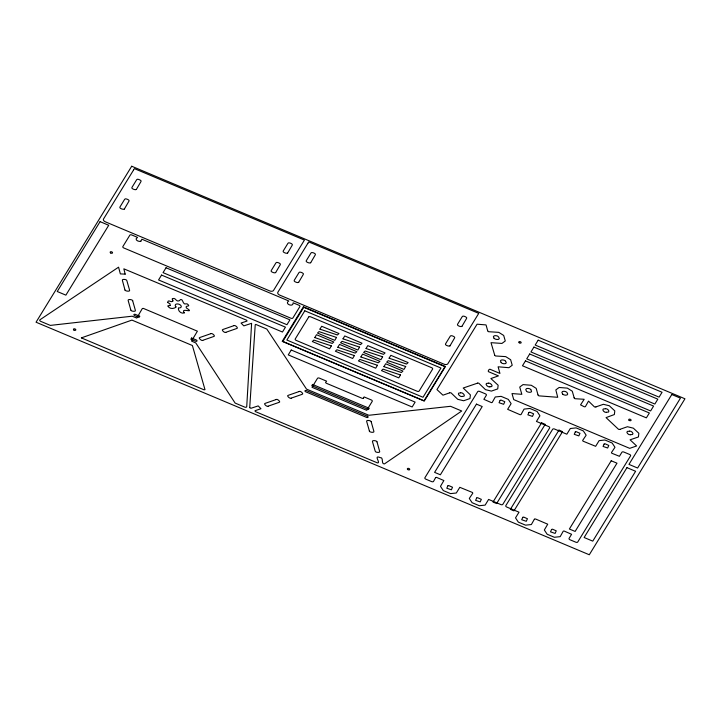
<?xml version="1.0" encoding="UTF-8"?>
<svg xmlns="http://www.w3.org/2000/svg" width="721" height="721" viewBox="0 0 721 721"><rect width="100%" height="100%" fill="white"/><g stroke="black" fill="none" stroke-linecap="round" stroke-linejoin="round"><path stroke-width="1.08" d="M487.621 330.84L488.514 331.705L498.779 332.363L503.691 335.454L505.277 340.988L501.951 343.43L491.01 342.673L494.66 355.002M530.872 389.538C529.818 387.961 523.464 387.501 526.609 391.449C528.277 392.648 533.666 393.071 530.764 389.7M132.736 300.738C132.385 299.278 127.302 299.035 128.149 300.486L130.843 310.048M130.789 310.12C131.105 311.553 136.188 311.787 135.377 310.372L132.682 300.801M371.243 421.695C370.918 420.253 365.763 419.946 366.656 421.434L369.395 430.969M369.296 431.077C369.612 432.51 374.776 432.861 373.884 431.329L371.18 421.767M377.038 441.82C376.659 440.36 371.621 440.152 372.451 441.567L375.19 451.103C375.01 452.671 380.571 452.887 379.679 451.454L376.984 441.883M494.57 355.102L495.462 355.967L505.727 356.625L510.639 359.725L512.225 365.259L508.9 367.701L498.112 366.8L499.941 373.433L490.767 369.576C489.343 367.89 486.783 372.099 489.271 372.009L498.445 375.875L490.902 378.552L498.148 385.239L497.724 388.898L491.389 391.106L485.476 389.646L478.771 383.166L477.464 383.013M501.068 362.492C501.861 364.222 508.512 364.556 505.574 361.248M505.619 361.176C504.79 359.437 498.202 359.13 501.149 362.402M537.965 394.982L538.848 395.856L557.73 397.289L555.819 389.917L559.135 387.474L567.373 388.123L572.285 391.224L574.15 397.749M574.051 397.848L574.943 398.713L584.181 399.29L580.549 404.869L584.325 406.806L585.371 406.689L588.507 401.11L594.51 406.941L595.879 407.023M167.605 302.369C168.173 298.701 171.31 303.361 172.932 300.963M202.772 340.483C201.754 341.177 197.698 337.653 199.879 337.491L210.793 333.697M210.829 333.571C212.145 332.769 215.894 336.365 213.786 336.482L202.871 340.285M225.88 332.399C224.492 333.201 220.905 329.587 222.924 329.479L233.838 325.685M233.883 325.559C235.244 324.774 238.759 328.334 236.83 328.479L225.925 332.273M268.167 406.274C266.806 407.104 263.084 403.445 265.211 403.354L276.125 399.56M276.17 399.434C277.504 398.641 281.082 402.219 279.117 402.345L268.203 406.148M291.194 398.244C289.824 399.01 286.192 395.441 288.238 395.333L299.152 391.53M299.197 391.404C300.549 390.62 304.118 394.171 302.144 394.324L291.23 398.118M449.652 392.738L451.022 392.828L457.727 399.308L463.639 400.759L469.975 398.551L470.398 394.892L463.206 388.024L477.356 383.212M460.656 392.738C462.765 392.116 467.073 396.974 462.116 396.433M462.071 396.559C459.962 397.109 455.663 392.386 460.611 392.864M488.405 383.085C490.523 382.481 494.75 387.303 489.865 386.78M489.82 386.907C487.63 387.528 483.43 382.698 488.36 383.212M605.388 408.663C607.614 408.077 611.516 412.89 606.415 412.25M606.37 412.376C604.135 412.953 600.196 408.176 605.343 408.789M619.934 429.446L618.564 429.355L606.055 417.612L614.373 414.539L614.797 410.871L609.308 405.752L603.387 404.301L595.925 406.896M629.442 431.086C631.65 430.482 635.616 435.331 630.469 434.673M630.424 434.799C628.153 435.358 624.287 430.608 629.397 431.212M170.102 305.407L167.993 305.965M487.675 330.768L486.044 324.91L477.068 324.198L436.962 389.592L442.946 395.18L449.607 392.864M538.01 394.919L536.19 388.358L531.278 385.266L523.049 384.608L519.724 387.051L521.842 394.315L512 393.567L513.731 399.605L629.712 448.354L636.625 445.957L630.091 439.819L638.436 436.953L638.851 433.294L633.362 428.175L627.45 426.715L619.979 429.319M176.158 307.047C173.851 309.048 169.399 309.147 167.948 306.074M172.274 298.972C175.564 296.646 175.753 302.018 178.889 300.927C182.638 296.673 182.422 302.721 184.324 303.775C185.216 304.226 186.379 303.577 187.298 303.947C191.633 307.461 184.567 304.731 186.397 307.957C195.923 314.293 179.88 306.948 184.279 312.815M184.225 312.896C181.151 314.086 177.871 310.895 178.402 307.993M167.632 302.469L170.021 303.82L170.165 305.307M172.238 299.053L172.959 300.864M175.879 306.65A3.118 1.857 17.9 0 1 176.735 303.974A3.118 1.857 17.9 0 1 181.052 305.794A3.118 1.857 17.9 0 1 178.952 307.939M124.336 209.045C123.372 209.982 118.776 208.126 119.938 207.008L124.652 199.311C124.994 197.806 130.276 200.159 128.978 201.123L124.336 209.09M136.35 189.452C135.539 190.416 130.78 188.541 131.952 187.415L136.666 179.718C136.99 178.222 142.307 180.565 140.992 181.539L136.35 189.452M140.829 241.247C139.054 242.175 133.448 239.66 137.54 237.389L131.781 234.974A1.577 0.937 17.9 0 0 129.843 235.181L122.867 246.555A1.577 0.937 17.9 0 0 123.805 247.97L290.933 318.222A1.577 0.937 17.9 0 0 292.87 318.015L299.846 306.641A1.577 0.937 17.9 0 0 298.909 305.217L293.141 302.802C293.51 307.75 283.831 303.748 288.815 300.981L141.866 239.21L140.829 241.247M275.638 272.601C274.665 273.502 270.069 271.691 271.231 270.564L275.954 262.868C276.269 261.408 281.478 263.598 280.271 264.688L275.638 272.601M287.634 253.026C286.652 254.008 282.127 252.08 283.236 250.989L287.949 243.292C288.283 241.841 293.465 244.022 292.275 245.113L287.634 253.026M298.665 282.317C297.683 283.299 293.123 281.388 294.267 280.28L298.981 272.583C299.323 271.078 304.623 273.457 303.307 274.404L298.665 282.317M310.679 262.732C309.868 263.697 305.091 261.84 306.281 260.696L310.994 252.999C311.31 251.548 316.564 253.702 315.32 254.81L310.679 262.732M363.546 398.145L362.456 398.443L326.171 383.184L325.559 382.481L326.622 381.175L319.421 378.146A1.577 0.937 17.9 0 0 317.483 378.354L312.004 387.294L366.746 410.303L372.225 401.363A1.577 0.937 17.9 0 0 371.288 399.948L364.087 396.92L363.546 398.145M435.574 477.663L433.546 481.385A1.577 0.937 17.9 0 1 431.609 481.592L425.841 479.168A1.577 0.937 17.9 0 1 424.903 477.744L477.708 391.629A1.577 0.937 17.9 0 1 479.645 391.422L485.413 393.846A1.577 0.937 17.9 0 1 486.351 395.261L483.863 399.326L491.461 402.642L492.209 402.444L495.273 396.974L501.095 396.352L508.296 399.38L511.126 403.634L507.638 409.321L520.12 414.719L521.022 414.557L524.086 409.086L529.908 408.465L537.109 411.493L539.939 415.747L536.451 421.434L548.699 426.58A1.577 0.937 17.9 0 1 549.636 427.995L502.807 504.367A1.577 0.937 17.9 0 1 500.87 504.574L488.622 499.428L485.134 505.115L479.321 505.727L472.111 502.699L469.29 498.445L472.814 493.164L472.444 492.47L459.809 487.315L456.321 493.002L450.508 493.615L443.298 490.586L440.477 486.333L443.875 480.537L436.52 477.365L435.583 477.617M447.831 485.882L446.786 488.243L451.382 489.811L452.527 487.243L448.777 485.584L447.84 485.837M449.967 345.882C449.201 346.783 444.325 344.999 445.56 343.845L450.283 336.148C450.625 334.643 455.915 337.013 454.6 337.96L449.967 345.882M461.963 326.307C460.989 327.325 456.402 325.369 457.565 324.27L462.278 316.573C462.63 315.077 467.902 317.42 466.604 318.394L461.963 326.307M476.644 497.995L475.608 500.356L480.195 501.924L481.34 499.356L477.59 497.697L476.644 497.995M500.113 400.362L499.067 402.724L503.655 404.292L504.808 401.723L501.059 400.065L500.113 400.362M522.743 517.372L521.698 519.733L526.285 521.301L527.439 518.732L523.689 517.074L522.77 517.281M528.926 412.475L527.88 414.836L532.477 416.405L533.621 413.836L529.872 412.178L528.953 412.385M534.387 519.201L531.359 524.546L525.546 525.158L518.345 522.13L515.515 517.876L519.003 512.189L506.755 507.043A1.577 0.937 17.9 0 1 505.818 505.628L552.647 429.256A1.577 0.937 17.9 0 1 554.584 429.049L566.832 434.204L570.32 428.517L576.133 427.895L583.334 430.924L586.164 435.178L582.64 440.459L583.01 441.153L595.645 446.317L599.133 440.63L604.946 440.008L612.156 443.036L614.977 447.29L611.48 452.527L611.696 453.185L619.42 456.303L621.908 452.247A1.577 0.937 17.9 0 1 623.845 452.04L629.613 454.455A1.577 0.937 17.9 0 1 630.551 455.879L577.746 541.994A1.577 0.937 17.9 0 1 575.809 542.201L570.041 539.777A1.577 0.937 17.9 0 1 569.094 538.362L571.591 534.297L563.993 530.98L563.245 531.179L560.181 536.658L554.359 537.271L547.158 534.243L544.328 529.989L547.726 524.194L535.478 518.958L534.387 519.201M551.556 529.484L550.511 531.846L555.107 533.414L556.252 530.845L552.502 529.187L551.565 529.439M575.286 431.96L574.24 434.321L578.837 435.89L579.981 433.321L576.232 431.663L575.313 431.87M604.099 444.073L603.062 446.434L607.65 448.002L608.794 445.434L605.045 443.775L604.099 444.073M249.709 407.644L250.881 408.302L258.19 405.905L260.957 408.726L255.036 410.709L255.234 411.52L377.453 462.9C381.256 463.351 372.829 454.464 380.309 457.646C383.851 457.006 380.886 464.522 384.455 463.909L461.728 411.006L450.535 406.302L368.864 415.278L306.542 389.124L266.824 329.082L255.766 324.414L255.234 324.747L249.709 407.644M125.175 274.133L120.353 273.899L118.568 267.176L40.006 319.736A1.577 0.937 17.9 0 0 40.746 321.368L50.326 325.396L132.15 316.204L136.783 318.051L142.343 308.507L143.371 308.399L197.392 331.182L191.534 341.06L195.806 342.962L235.127 403.075L244.707 407.104A1.577 0.937 17.9 0 0 246.726 406.635L251.611 323.314L243.806 325.883L241.057 323.044L246.997 321.079L246.762 320.277L123.841 268.825L125.175 274.133M81.41 337.897L204.016 389.809L204.998 389.673L192.39 345.512L131.934 320.097L81.41 337.861M314.771 337.599L332.228 343.421L333.796 341.979L316.51 334.715L314.771 337.599M319.953 329.155L337.41 334.977L338.978 333.526L321.692 326.262L319.953 329.127M331.354 345.891L329.614 348.802L312.319 341.538L313.833 340.078L331.354 345.891M336.527 337.437L334.787 340.348L317.501 333.084L319.006 331.624L336.527 337.437M337.816 347.288L355.273 353.11L356.85 351.668L339.555 344.404L337.825 347.261M342.998 338.843L360.455 344.665L362.032 343.223L344.737 335.95L343.007 338.816M354.399 355.579L352.659 358.49L335.373 351.226L336.878 349.766L354.399 355.579M359.581 347.125L357.841 350.046L340.555 342.772L342.06 341.312L359.581 347.125M360.87 356.976L378.327 362.807L379.895 361.356L362.609 354.092L360.879 356.958M366.052 348.531L383.509 354.353L385.077 352.911L367.791 345.638L366.052 348.504M377.453 365.268L375.713 368.179L358.427 360.915L359.932 359.455L377.453 365.268M382.635 356.814L380.895 359.734L363.609 352.461L365.114 351.001L382.635 356.814M383.923 366.665L401.381 372.496L402.949 371.045L385.663 363.781L383.923 366.647M389.106 358.22L406.563 364.042L408.131 362.6L390.845 355.327L389.106 358.193M400.506 374.956L398.767 377.867L381.481 370.603L382.986 369.143L400.506 374.956M405.689 366.502L403.949 369.422L386.654 362.158L388.159 360.689L405.689 366.502M124.985 290.076C125.571 291.374 130.375 291.672 129.609 290.239L126.869 280.712C127.004 279.135 121.434 278.901 122.381 280.352L124.985 290.076M494.074 338.329C495.183 339.888 501.446 340.312 498.608 337.004C497.995 335.094 491.127 334.859 494.074 338.329M562.659 394.09C563.966 395.721 569.86 395.865 566.931 392.386C565.498 390.719 559.802 390.602 562.659 394.09M133.538 170.039L103.518 219.004A3.145 1.875 17.9 0 0 105.401 221.834L269.645 290.878A3.145 1.875 17.9 0 0 273.52 290.464L304.415 240.093L134.403 168.633L133.538 170.039M307.867 243.319L277.846 292.284A3.145 1.875 17.9 0 0 279.73 295.114L443.974 364.159A3.145 1.875 17.9 0 0 447.858 363.745L478.744 313.374L308.732 241.914L307.867 243.319M131.709 166.236L36.05 322.215L589.291 554.764L684.95 398.785L131.709 166.236M100.084 221.644L57.238 291.509L65.881 295.15L108.727 225.276L100.084 221.644M161.549 275.071L158.557 279.946L282.461 332.03L285.453 327.154L161.549 275.071M166.028 267.761L163.045 272.637L286.949 324.72L289.932 319.845L166.028 267.761M139.721 316.222L138.973 317.438L134.647 315.618A1.181 0.703 17.9 0 1 133.944 314.554A1.181 0.703 17.9 0 1 135.395 314.401L139.721 316.222M191.579 338.023L190.84 339.24L195.517 341.204A1.181 0.703 17.9 0 0 196.968 341.051A1.181 0.703 17.9 0 0 196.265 339.988L191.579 338.023M303.397 306.813L282.217 341.357L424.254 401.056L445.443 366.511L303.397 306.813M303.775 307.308L282.848 341.43L424.038 400.777L444.965 366.656L303.775 307.308M304.803 310.805L286.868 340.051L423.02 397.28L440.955 368.034L304.803 310.805M308.687 317.033L295.231 338.969A1.577 0.937 17.9 0 0 296.178 340.384L417.198 391.26A1.577 0.937 17.9 0 0 419.135 391.052L432.591 369.116A1.577 0.937 17.9 0 0 431.645 367.701L310.625 316.825A1.577 0.937 17.9 0 0 308.687 317.033M291.23 350.018L288.247 354.894L412.151 406.977L415.134 402.102L291.23 350.018M312.535 384.446L311.787 385.663L368.458 409.492L369.206 408.266L312.535 384.446M476.455 404.12L434.601 472.363L440.369 474.788L482.214 406.545L476.455 404.12M525.465 360.897L522.473 365.772L646.377 417.856L649.369 412.98L525.465 360.897M529.692 353.993L526.709 358.869L650.612 410.943L653.596 406.076L529.692 353.993M533.928 347.08L530.944 351.956L654.848 404.039L657.831 399.164L533.928 347.08M538.163 340.177L535.18 345.053L659.084 397.136L662.067 392.26L538.163 340.177M541.597 422.821L493.02 502.041L496.616 503.555L545.202 424.336L541.597 422.821M558.955 430.122L510.378 509.341L513.974 510.856L562.56 431.636L558.955 430.122M611.219 460.773L569.374 529.016L575.133 531.431L616.987 463.188L611.219 460.773M626.964 467.641L584.118 537.505L592.761 541.138L635.607 471.273L626.964 467.641M671.801 394.522L628.955 464.387L637.598 468.028L680.444 398.154L671.801 394.522M367.35 416.179L306.479 390.593A1.181 0.703 17.9 0 0 305.028 390.746A1.181 0.703 17.9 0 0 305.731 391.809L366.601 417.396A1.181 0.703 17.9 0 0 368.052 417.243A1.181 0.703 17.9 0 0 367.35 416.179M629.127 420.352A1.235 0.739 17.9 0 0 631.091 420.316A1.235 0.739 17.9 0 0 629.523 419.135A1.235 0.739 17.9 0 0 629.127 420.352M407.762 469.551A1.235 0.739 17.9 0 0 409.726 469.515A1.235 0.739 17.9 0 0 408.149 468.335A1.235 0.739 17.9 0 0 407.762 469.551M519.183 342.763A1.235 0.739 17.9 0 0 521.148 342.727A1.235 0.739 17.9 0 0 519.58 341.547A1.235 0.739 17.9 0 0 519.183 342.763M73.839 329.993A1.235 0.739 17.9 0 0 75.804 329.966A1.235 0.739 17.9 0 0 74.236 328.785A1.235 0.739 17.9 0 0 73.839 329.993M110.556 252.9A1.235 0.739 17.9 0 0 112.521 252.864A1.235 0.739 17.9 0 0 110.953 251.692A1.235 0.739 17.9 0 0 110.556 252.9"/></g></svg>
